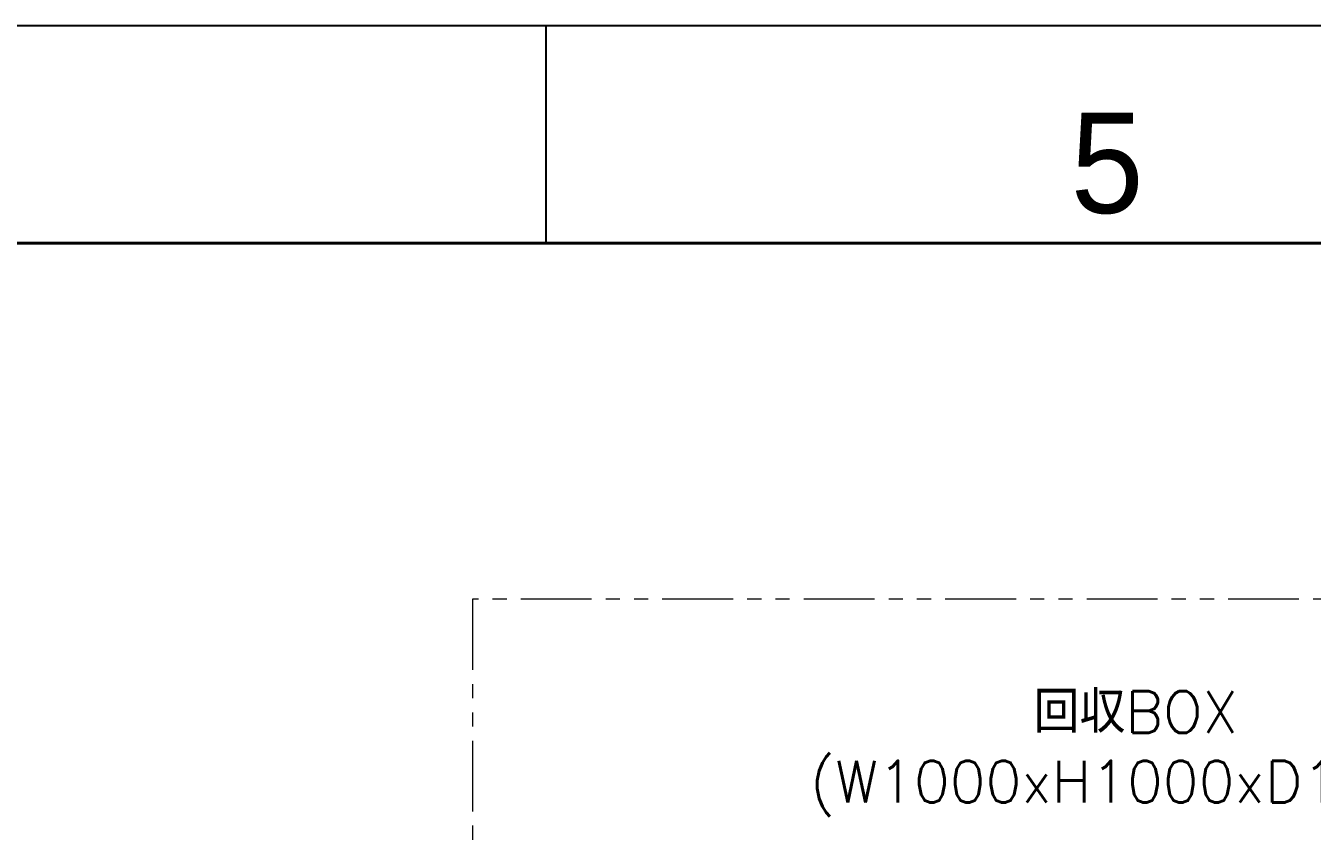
# Model space of a CAD drawing. Header units: millimetres. Extents: x 0 to 49006, y -7876 to 6995.
# Drawn here: x 30119 to 31043, y 6229 to 6811 of the extents above; entities that cross this region are included whole.
import ezdxf
from ezdxf.enums import TextEntityAlignment as Align

# ---------------------------------------------------------------- set-up
doc = ezdxf.new("R2010")
doc.units = ezdxf.units.MM
doc.header["$LTSCALE"] = 3.2
doc.linetypes.add('PHANTOM2', pattern=[31.75, 15.875, -3.175, 3.175, -3.175, 3.175, -3.175])
for name, color, linetype, lineweight in [('06_PHANTOM', 2, 'PHANTOM2', 13), ('08_DIM', 3, 'Continuous', 13), ('99_図枠', 7, 'Continuous', 40)]:
    doc.layers.add(name, color=color, linetype=linetype, lineweight=lineweight)
doc.styles.add('KSS_TXT', font='txt.shx', dxfattribs={"bigfont": 'extfont2.shx'})
doc.styles.add('表題用', font='MS PGothic.ttf')

msp = doc.modelspace()

# ---------------------------------------------------------------- linework, layer by layer
at = {"layer": '06_PHANTOM'}
msp.add_lwpolyline([(30439.722, 5399.523), (31439.722, 5399.523), (31439.722, 6399.523), (30439.722, 6399.523)], close=True, dxfattribs=at)
at = {"layer": '99_図枠', "lineweight": 25}
msp.add_line((30492.722, 6655.005), (30492.722, 6811.021), dxfattribs=at)
at = {"layer": '99_図枠'}
msp.add_lwpolyline([(27737.725, 130.599), (36781.832, 130.599), (36781.832, 6655.005), (27737.725, 6655.005)], close=True, dxfattribs=at)
at = {"layer": 'Defpoints'}
msp.add_lwpolyline([(27270.159, -24.719), (36937.848, -24.719), (36937.848, 6811.021), (27270.159, 6811.021)], close=True, dxfattribs=at)

# ---------------------------------------------------------------- texts
at = {"layer": '08_DIM', "insert": (30682.258, 6333.576), "char_height": 30, "attachment_point": 1, "style": 'KSS_TXT'}
msp.add_mtext_dynamic_manual_height_columns('      回収BOX\\P(W1000xH1000xD1000)', width=531.43917, gutter_width=30, heights=[123.308], dxfattribs=at)
at = {"layer": '99_図枠', "lineweight": 13, "style": '表題用'}
msp.add_text('5', height=72.007, dxfattribs=at).set_placement((30895.542, 6655.005), align=Align.BOTTOM_CENTER)

doc.saveas('drawing.dxf')
